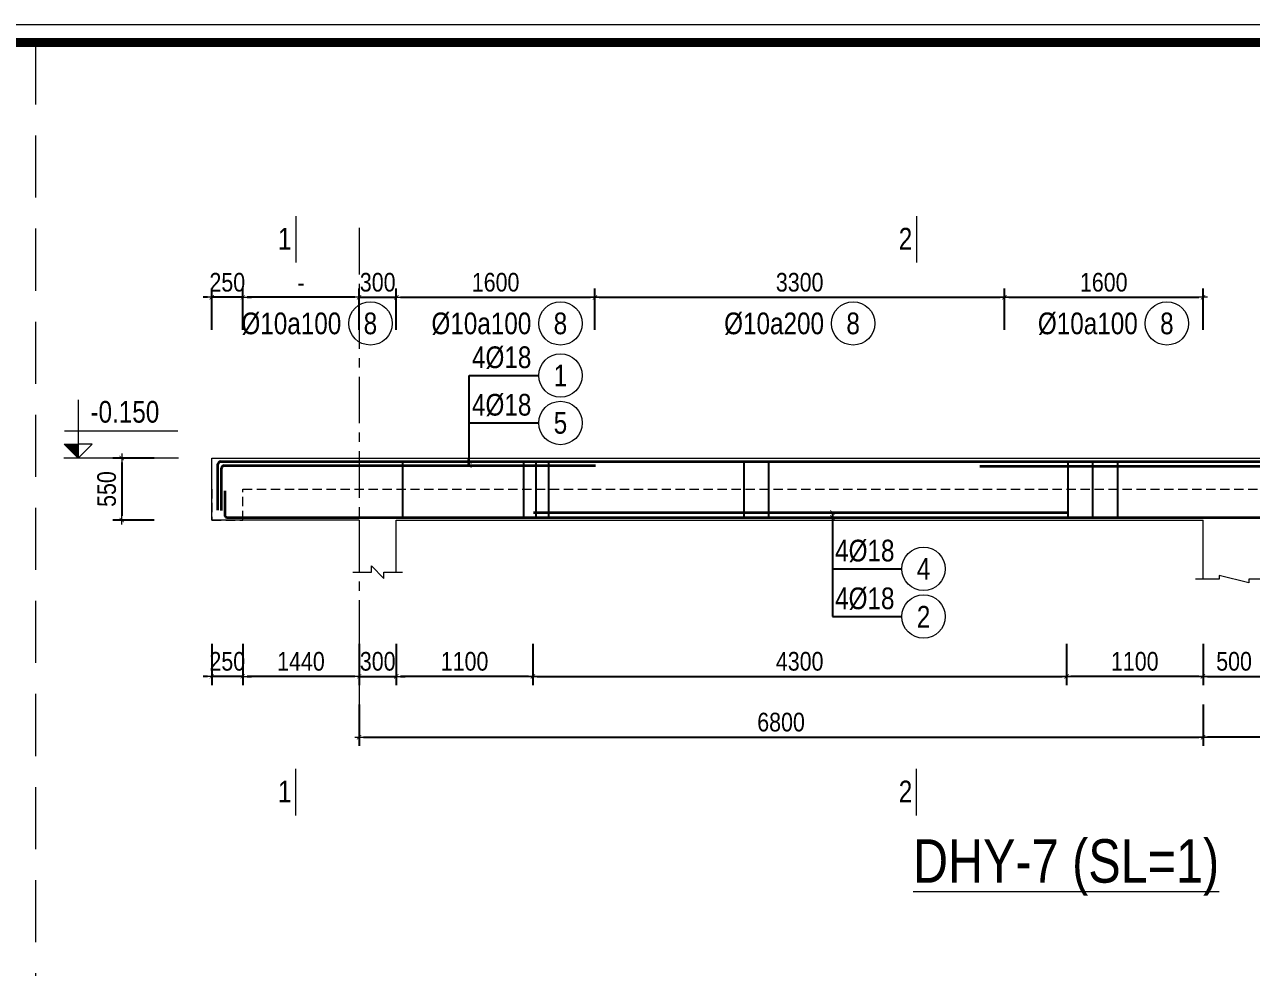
# Model space of a CAD drawing. Header units: millimetres. Extents: x 397144 to 10081729, y 99180 to 1327802.
# Drawn here: x 4993426 to 5003312, y 713891 to 721490 of the extents above; entities that cross this region are included whole.
import ezdxf
from ezdxf.enums import TextEntityAlignment as Align

# ---------------------------------------------------------------- set-up
doc = ezdxf.new("R2010")
doc.units = ezdxf.units.MM
doc.header["$PDSIZE"] = -10
doc.linetypes.add('CENTER', pattern=[2, 1.25, -0.25, 0.25, -0.25])
doc.linetypes.add('HIDDEN', pattern=[0.375, 0.25, -0.125])
doc.layers.get('0').update_dxf_attribs({"linetype": 'CONTINUOUS'})
doc.layers.get('Defpoints').update_dxf_attribs({"color": 12, "linetype": 'CONTINUOUS'})
for name, color, linetype, lineweight in [('DBAO', 3, 'CONTINUOUS', 13), ('kata_dim', 8, 'CONTINUOUS', 13), ('kata_grid', 8, 'CENTER', 13), ('kata_net khuat', 9, 'HIDDEN', 5), ('kata_net manh', 8, 'CONTINUOUS', 5), ('kata_net thay', 4, 'CONTINUOUS', 20), ('kata_text', 7, 'CONTINUOUS', 20), ('kata_thep chu', 1, 'CONTINUOUS', 35), ('kata_thep dai', 220, 'CONTINUOUS', 25)]:
    doc.layers.add(name, color=color, linetype=linetype, lineweight=lineweight)
doc.styles.add('kata_text', font='arial.ttf', dxfattribs={"width": 0.8})
doc.styles.add('Star-HelCon', font='VHELVCN_0.TTF')
doc.dimstyles.new('kata_dim_70', dxfattribs={"dimscale": 70, "dimtxt": 2.15, "dimasz": 0.5, "dimexe": 1, "dimexo": 2, "dimtad": 1, "dimdec": 0, "dimrnd": 5, "dimzin": 0, "dimdsep": 46, "dimtxsty": 'Star-HelCon', "dimblk": 'kata_block_ArchTick', "dimcen": 0.09, "dimdle": 1.2, "dimclrd": 8, "dimclre": 8, "dimclrt": 3, "dimadec": 0, "dimazin": 0, "dimtfac": 1, "dimtdec": 0, "dimtix": 1, "dimtmove": 2, "dimatfit": 3, "dimfxl": 3.75, "dimfxlon": 1, "dimtolj": 1, "dimtzin": 0, "dimarcsym": 0})

# ---------------------------------------------------------------- blocks, each defined once
blk = doc.blocks.new('CHG_XX_Khung ten')
blk.add_lwpolyline([(15, 579), (826, 579), (826, 15), (15, 15)], close=True)
at = {"color": 4, "linetype": 'Continuous', "const_width": 1}
blk.add_lwpolyline([(17, 577), (824, 577), (824, 17), (17, 17)], close=True, dxfattribs=at)
blk = doc.blocks.new('kata_block_TD')
at = {"color": 6, "linetype": 'ByBlock', "lineweight": -2, "style": 'kata_text', "width": 0.8}
blk.add_attdef('SECTDET2', text='', height=5, dxfattribs=at).set_placement((0, 7.97), align=Align.CENTER)
at = {"color": 0, "linetype": 'ByBlock', "lineweight": -2, "style": 'kata_text', "width": 0.8}
blk.add_attdef('SECTDET1', text='', height=5, dxfattribs=at).set_placement((0, 1.47), align=Align.CENTER)
at = {"color": 3, "lineweight": 25, "style": 'kata_text', "width": 0.8}
blk.add_attdef('SSCALE', text='', height=2.5, dxfattribs=at).set_placement((0, -4), align=Align.CENTER)
blk = doc.blocks.new('kata_block_ArchTick')
at = {"color": 8}
blk.add_line((1, 0), (-1, 0), dxfattribs=at)
at = {"color": 8, "const_width": 0.15}
blk.add_lwpolyline([(-0.5, -0.5), (0.5, 0.5)], dxfattribs=at)
blk = doc.blocks.new('*D645')
at = {"layer": 'Defpoints', "color": 0, "transparency": 16777216}
for p in [(4996421.3, 719291.9), (4996121.3, 717996.9), (4996421.3, 717996.9)]:
    blk.add_point(p, dxfattribs=at)
at = {"layer": 'kata_dim', "color": 8, "lineweight": -2, "transparency": 16777216}
for p, q in [((4996121.3, 719029.4), (4996121.3, 719361.9)), ((4996421.3, 719029.4), (4996421.3, 719361.9)), ((4996086.3, 719291.9), (4996051.3, 719291.9)), ((4996121.3, 719291.9), (4996421.3, 719291.9)), ((4996456.3, 719291.9), (4996491.3, 719291.9))]:
    blk.add_line(p, q, dxfattribs=at)
at = {"layer": 'kata_dim', "color": 8, "lineweight": -2, "transparency": 16777216, "xscale": 35, "yscale": 35, "zscale": 35}
blk.add_blockref('kata_block_ArchTick', (4996121.3, 719291.9), dxfattribs=at)
at = {"layer": 'kata_dim', "color": 8, "lineweight": -2, "transparency": 16777216, "xscale": 35, "yscale": 35, "zscale": 35, "rotation": 180}
blk.add_blockref('kata_block_ArchTick', (4996421.3, 719291.9), dxfattribs=at)
at = {"layer": 'kata_dim', "color": 3, "transparency": 16777216, "insert": (4996271.3, 719412.5), "char_height": 150.5, "attachment_point": 5, "style": 'Star-HelCon'}
blk.add_mtext('\\A1;300', dxfattribs=at)
blk = doc.blocks.new('*D646')
at = {"layer": 'Defpoints', "color": 0, "transparency": 16777216}
for p in [(4998021.3, 719291.9), (4996421.3, 717996.9), (4998021.3, 717996.9)]:
    blk.add_point(p, dxfattribs=at)
at = {"layer": 'kata_dim', "color": 8, "lineweight": -2, "transparency": 16777216}
for p, q in [((4996421.3, 719029.4), (4996421.3, 719361.9)), ((4998021.3, 719029.4), (4998021.3, 719361.9)), ((4996456.3, 719291.9), (4997986.3, 719291.9))]:
    blk.add_line(p, q, dxfattribs=at)
at = {"layer": 'kata_dim', "color": 8, "lineweight": -2, "transparency": 16777216, "xscale": 35, "yscale": 35, "zscale": 35, "rotation": 180}
blk.add_blockref('kata_block_ArchTick', (4996421.3, 719291.9), dxfattribs=at)
at = {"layer": 'kata_dim', "color": 8, "lineweight": -2, "transparency": 16777216, "xscale": 35, "yscale": 35, "zscale": 35}
blk.add_blockref('kata_block_ArchTick', (4998021.3, 719291.9), dxfattribs=at)
at = {"layer": 'kata_dim', "color": 3, "transparency": 16777216, "insert": (4997221.3, 719412.5), "char_height": 150.5, "attachment_point": 5, "style": 'Star-HelCon'}
blk.add_mtext('\\A1;1600', dxfattribs=at)
blk = doc.blocks.new('*D647')
at = {"layer": 'Defpoints', "color": 0, "transparency": 16777216}
for p in [(5001321.3, 719291.9), (4998021.3, 717996.9), (5001321.3, 717996.9)]:
    blk.add_point(p, dxfattribs=at)
at = {"layer": 'kata_dim', "color": 8, "lineweight": -2, "transparency": 16777216}
for p, q in [((4998021.3, 719029.4), (4998021.3, 719361.9)), ((5001321.3, 719029.4), (5001321.3, 719361.9)), ((4998056.3, 719291.9), (5001286.3, 719291.9))]:
    blk.add_line(p, q, dxfattribs=at)
at = {"layer": 'kata_dim', "color": 8, "lineweight": -2, "transparency": 16777216, "xscale": 35, "yscale": 35, "zscale": 35, "rotation": 180}
blk.add_blockref('kata_block_ArchTick', (4998021.3, 719291.9), dxfattribs=at)
at = {"layer": 'kata_dim', "color": 8, "lineweight": -2, "transparency": 16777216, "xscale": 35, "yscale": 35, "zscale": 35}
blk.add_blockref('kata_block_ArchTick', (5001321.3, 719291.9), dxfattribs=at)
at = {"layer": 'kata_dim', "color": 3, "transparency": 16777216, "insert": (4999671.3, 719412.5), "char_height": 150.5, "attachment_point": 5, "style": 'Star-HelCon'}
blk.add_mtext('\\A1;3300', dxfattribs=at)
blk = doc.blocks.new('*D648')
at = {"layer": 'Defpoints', "color": 0, "transparency": 16777216}
for p in [(5002921.3, 719291.9), (5001321.3, 717996.9), (5002921.3, 717996.9)]:
    blk.add_point(p, dxfattribs=at)
at = {"layer": 'kata_dim', "color": 8, "lineweight": -2, "transparency": 16777216}
for p, q in [((5001321.3, 719029.4), (5001321.3, 719361.9)), ((5002921.3, 719029.4), (5002921.3, 719361.9)), ((5001356.3, 719291.9), (5002886.3, 719291.9))]:
    blk.add_line(p, q, dxfattribs=at)
at = {"layer": 'kata_dim', "color": 8, "lineweight": -2, "transparency": 16777216, "xscale": 35, "yscale": 35, "zscale": 35, "rotation": 180}
blk.add_blockref('kata_block_ArchTick', (5001321.3, 719291.9), dxfattribs=at)
at = {"layer": 'kata_dim', "color": 8, "lineweight": -2, "transparency": 16777216, "xscale": 35, "yscale": 35, "zscale": 35}
blk.add_blockref('kata_block_ArchTick', (5002921.3, 719291.9), dxfattribs=at)
at = {"layer": 'kata_dim', "color": 3, "transparency": 16777216, "insert": (5002121.3, 719412.5), "char_height": 150.5, "attachment_point": 5, "style": 'Star-HelCon'}
blk.add_mtext('\\A1;1600', dxfattribs=at)
blk = doc.blocks.new('*D649')
at = {"layer": 'Defpoints', "color": 0, "transparency": 16777216}
for p in [(4995188.3, 717996.9), (4994208.3, 717496.9), (4995188.3, 717496.9)]:
    blk.add_point(p, dxfattribs=at)
at = {"layer": 'kata_dim', "color": 8, "lineweight": -2, "transparency": 16777216}
for p, q in [((4994470.8, 717996.9), (4994138.3, 717996.9)), ((4994208.3, 717961.9), (4994208.3, 717531.9)), ((4994470.8, 717496.9), (4994138.3, 717496.9))]:
    blk.add_line(p, q, dxfattribs=at)
at = {"layer": 'kata_dim', "color": 8, "lineweight": -2, "transparency": 16777216, "xscale": 35, "yscale": 35, "zscale": 35}
for p, rotation in [((4994208.3, 717996.9), 90), ((4994208.3, 717496.9), 270)]:
    blk.add_blockref('kata_block_ArchTick', p, dxfattribs=dict(at, rotation=rotation))
at = {"layer": 'kata_dim', "color": 3, "transparency": 16777216, "insert": (4994087.7, 717746.9), "char_height": 150.5, "attachment_point": 5, "rotation": 90, "style": 'Star-HelCon'}
blk.add_mtext('\\A1;550', dxfattribs=at)
blk = doc.blocks.new('kata_block_CT')
blk.add_hatch(color=256).paths.add_polyline_path([(0, 1.6), (-1.61, 1.6), (0, 0)])
at = {"ltscale": 50}
h = blk.add_hatch(dxfattribs=at)
h.set_pattern_fill('ANSI31', color=8, scale=1.406, style=0)
h.paths.add_polyline_path([(0, 1.6), (0, 0), (1.61, 1.6)])
at = {"color": 8, "ltscale": 50}
for p, q in [((-1.59, 3.14), (11.47, 3.14)), ((11.56, 0), (-1.64, 0))]:
    blk.add_line(p, q, dxfattribs=at)
for points in [[(0, 6.69), (0, 0)], [(0, 0), (-1.61, 1.6), (0, 1.6)], [(0, 0), (1.61, 1.6), (0, 1.6)]]:
    blk.add_lwpolyline(points, dxfattribs=at)
at = {"color": 3, "style": 'kata_text', "width": 0.8}
blk.add_attdef('CT', (1.41, 4.07), '', height=2.5, dxfattribs=at)
blk = doc.blocks.new('*D650')
at = {"layer": 'Defpoints', "color": 0, "transparency": 16777216}
for p in [(4996121.3, 717076.9), (5002921.3, 716236.9), (5002921.3, 715746.9)]:
    blk.add_point(p, dxfattribs=at)
at = {"layer": 'kata_dim', "color": 8, "lineweight": -2, "transparency": 16777216}
for p, q in [((4996121.3, 716009.4), (4996121.3, 715676.9)), ((5002921.3, 716009.4), (5002921.3, 715676.9)), ((4996156.3, 715746.9), (5002886.3, 715746.9))]:
    blk.add_line(p, q, dxfattribs=at)
at = {"layer": 'kata_dim', "color": 8, "lineweight": -2, "transparency": 16777216, "xscale": 35, "yscale": 35, "zscale": 35, "rotation": 180}
blk.add_blockref('kata_block_ArchTick', (4996121.3, 715746.9), dxfattribs=at)
at = {"layer": 'kata_dim', "color": 8, "lineweight": -2, "transparency": 16777216, "xscale": 35, "yscale": 35, "zscale": 35}
blk.add_blockref('kata_block_ArchTick', (5002921.3, 715746.9), dxfattribs=at)
at = {"layer": 'kata_dim', "color": 3, "transparency": 16777216, "insert": (4999521.3, 715867.5), "char_height": 150.5, "attachment_point": 5, "style": 'Star-HelCon'}
blk.add_mtext('\\A1;6800', dxfattribs=at)
blk = doc.blocks.new('*D651')
at = {"layer": 'Defpoints', "color": 0, "transparency": 16777216}
for p in [(4996121.3, 717496.9), (4996421.3, 717496.9), (4996421.3, 716236.9)]:
    blk.add_point(p, dxfattribs=at)
at = {"layer": 'kata_dim', "color": 8, "lineweight": -2, "transparency": 16777216}
for p, q in [((4996121.3, 716499.4), (4996121.3, 716166.9)), ((4996421.3, 716499.4), (4996421.3, 716166.9)), ((4996086.3, 716236.9), (4996051.3, 716236.9)), ((4996121.3, 716236.9), (4996421.3, 716236.9)), ((4996456.3, 716236.9), (4996491.3, 716236.9))]:
    blk.add_line(p, q, dxfattribs=at)
at = {"layer": 'kata_dim', "color": 8, "lineweight": -2, "transparency": 16777216, "xscale": 35, "yscale": 35, "zscale": 35}
blk.add_blockref('kata_block_ArchTick', (4996121.3, 716236.9), dxfattribs=at)
at = {"layer": 'kata_dim', "color": 8, "lineweight": -2, "transparency": 16777216, "xscale": 35, "yscale": 35, "zscale": 35, "rotation": 180}
blk.add_blockref('kata_block_ArchTick', (4996421.3, 716236.9), dxfattribs=at)
at = {"layer": 'kata_dim', "color": 3, "transparency": 16777216, "insert": (4996271.3, 716357.5), "char_height": 150.5, "attachment_point": 5, "style": 'Star-HelCon'}
blk.add_mtext('\\A1;300', dxfattribs=at)
blk = doc.blocks.new('*D652')
at = {"layer": 'Defpoints', "color": 0, "transparency": 16777216}
for p in [(4996421.3, 717496.9), (4997521.3, 717496.9), (4996421.3, 716236.9)]:
    blk.add_point(p, dxfattribs=at)
at = {"layer": 'kata_dim', "color": 8, "lineweight": -2, "transparency": 16777216}
for p, q in [((4996421.3, 716499.4), (4996421.3, 716166.9)), ((4997521.3, 716499.4), (4997521.3, 716166.9)), ((4997486.3, 716236.9), (4996456.3, 716236.9))]:
    blk.add_line(p, q, dxfattribs=at)
at = {"layer": 'kata_dim', "color": 8, "lineweight": -2, "transparency": 16777216, "xscale": 35, "yscale": 35, "zscale": 35, "rotation": 180}
blk.add_blockref('kata_block_ArchTick', (4996421.3, 716236.9), dxfattribs=at)
at = {"layer": 'kata_dim', "color": 8, "lineweight": -2, "transparency": 16777216, "xscale": 35, "yscale": 35, "zscale": 35}
blk.add_blockref('kata_block_ArchTick', (4997521.3, 716236.9), dxfattribs=at)
at = {"layer": 'kata_dim', "color": 3, "transparency": 16777216, "insert": (4996971.3, 716357.5), "char_height": 150.5, "attachment_point": 5, "style": 'Star-HelCon'}
blk.add_mtext('\\A1;1100', dxfattribs=at)
blk = doc.blocks.new('*D653')
at = {"layer": 'Defpoints', "color": 0, "transparency": 16777216}
for p in [(4997521.3, 717496.9), (5001821.3, 716499.4), (5001821.3, 716236.9)]:
    blk.add_point(p, dxfattribs=at)
at = {"layer": 'kata_dim', "color": 8, "lineweight": -2, "transparency": 16777216}
for p, q in [((4997521.3, 716499.4), (4997521.3, 716166.9)), ((5001821.3, 716359.4), (5001821.3, 716166.9)), ((4997556.3, 716236.9), (5001786.3, 716236.9))]:
    blk.add_line(p, q, dxfattribs=at)
at = {"layer": 'kata_dim', "color": 8, "lineweight": -2, "transparency": 16777216, "xscale": 35, "yscale": 35, "zscale": 35, "rotation": 180}
blk.add_blockref('kata_block_ArchTick', (4997521.3, 716236.9), dxfattribs=at)
at = {"layer": 'kata_dim', "color": 8, "lineweight": -2, "transparency": 16777216, "xscale": 35, "yscale": 35, "zscale": 35}
blk.add_blockref('kata_block_ArchTick', (5001821.3, 716236.9), dxfattribs=at)
at = {"layer": 'kata_dim', "color": 3, "transparency": 16777216, "insert": (4999671.3, 716357.5), "char_height": 150.5, "attachment_point": 5, "style": 'Star-HelCon'}
blk.add_mtext('\\A1;4300', dxfattribs=at)
blk = doc.blocks.new('*U11')
blk.add_circle((2.5, 0), 2.5)
at = {"layer": 'kata_text', "color": 3, "style": 'kata_text', "width": 0.8}
blk.add_attdef('DK2', text='', height=2.5, dxfattribs=at).set_placement((-0.85, 0.85), align=Align.RIGHT)
at = {"layer": 'kata_text', "color": 7, "style": 'kata_text', "width": 0.8}
blk.add_attdef('SH3', text='', height=2.5, dxfattribs=at).set_placement((2.5, 0), align=Align.MIDDLE)
blk = doc.blocks.new('*U14')
blk.add_circle((2.5, 0), 2.5)
at = {"layer": 'kata_text', "color": 3, "style": 'kata_text', "width": 0.8}
blk.add_attdef('DKKC2', text='', height=2.5, dxfattribs=at).set_placement((-0.85, -1.25), align=Align.RIGHT)
at = {"layer": 'kata_text', "color": 7, "style": 'kata_text', "width": 0.8}
blk.add_attdef('SH3', text='', height=2.5, dxfattribs=at).set_placement((2.5, 0), align=Align.MIDDLE)
blk = doc.blocks.new('kata_block_SECBAL')
at = {"color": 0, "linetype": 'ByBlock', "lineweight": -2}
blk.add_line((0, 4.36), (0, -1), dxfattribs=at)
at = {"color": 0, "linetype": 'ByBlock', "lineweight": -2, "style": 'kata_text', "width": 0.8}
blk.add_attdef('DETAIL', text='', height=2.5, dxfattribs=at).set_placement((-0.5, 1.75), align=Align.MIDDLE_RIGHT)
blk = doc.blocks.new('*U15')
at = {"color": 0, "linetype": 'ByBlock', "lineweight": -2}
blk.add_line((0, -1), (0, 4.36), dxfattribs=at)
at = {"color": 0, "linetype": 'ByBlock', "lineweight": -2, "style": 'kata_text', "width": 0.8}
blk.add_attdef('DETAIL', text='', height=2.5, dxfattribs=at).set_placement((-0.5, 1.75), align=Align.MIDDLE_RIGHT)
blk = doc.blocks.new('*D668')
at = {"layer": 'Defpoints', "color": 0, "ltscale": 0.8, "transparency": 16777216}
for p in [(5002921.3, 717496.9), (5007271.3, 716236.9), (5002921.3, 715746.9)]:
    blk.add_point(p, dxfattribs=at)
at = {"layer": 'kata_dim', "color": 8, "lineweight": -2, "ltscale": 0.8, "transparency": 16777216}
for p, q in [((5002921.3, 716009.4), (5002921.3, 715676.9)), ((5007271.3, 716009.4), (5007271.3, 715676.9)), ((5007236.3, 715746.9), (5002956.3, 715746.9))]:
    blk.add_line(p, q, dxfattribs=at)
at = {"layer": 'kata_dim', "color": 8, "lineweight": -2, "ltscale": 0.8, "transparency": 16777216, "xscale": 35, "yscale": 35, "zscale": 35, "rotation": 180}
blk.add_blockref('kata_block_ArchTick', (5002921.3, 715746.9), dxfattribs=at)
at = {"layer": 'kata_dim', "color": 8, "lineweight": -2, "ltscale": 0.8, "transparency": 16777216, "xscale": 35, "yscale": 35, "zscale": 35}
blk.add_blockref('kata_block_ArchTick', (5007271.3, 715746.9), dxfattribs=at)
at = {"layer": 'kata_dim', "color": 3, "ltscale": 0.8, "transparency": 16777216, "insert": (5005096.3, 715867.5), "char_height": 150.5, "attachment_point": 5, "style": 'Star-HelCon'}
blk.add_mtext('\\A1;4350', dxfattribs=at)
blk = doc.blocks.new('*D657')
at = {"layer": 'Defpoints', "color": 0, "ltscale": 0.8, "transparency": 16777216}
for p in [(4995184.4, 719291.9), (4996121.3, 717996.9), (4995184.4, 717746.9)]:
    blk.add_point(p, dxfattribs=at)
at = {"layer": 'kata_net thay', "color": 8, "lineweight": -2, "ltscale": 0.8, "transparency": 16777216}
for p, q in [((4995184.4, 719029.4), (4995184.4, 719361.9)), ((4996121.3, 719029.4), (4996121.3, 719361.9)), ((4996086.3, 719291.9), (4995219.4, 719291.9))]:
    blk.add_line(p, q, dxfattribs=at)
at = {"layer": 'kata_net thay', "color": 8, "lineweight": -2, "ltscale": 0.8, "transparency": 16777216, "xscale": 35, "yscale": 35, "zscale": 35, "rotation": 180}
blk.add_blockref('kata_block_ArchTick', (4995184.4, 719291.9), dxfattribs=at)
at = {"layer": 'kata_net thay', "color": 8, "lineweight": -2, "ltscale": 0.8, "transparency": 16777216, "xscale": 35, "yscale": 35, "zscale": 35}
blk.add_blockref('kata_block_ArchTick', (4996121.3, 719291.9), dxfattribs=at)
at = {"layer": 'kata_net thay', "color": 3, "ltscale": 0.8, "transparency": 16777216, "insert": (4995652.9, 719410.9), "char_height": 150.5, "attachment_point": 5, "style": 'Star-HelCon'}
blk.add_mtext('\\A1;-', dxfattribs=at)
blk = doc.blocks.new('*D669')
at = {"layer": 'Defpoints', "color": 0, "ltscale": 0.8, "transparency": 16777216}
for p in [(4994934.4, 719291.9), (4994934.4, 717996.9), (4995184.4, 717746.9)]:
    blk.add_point(p, dxfattribs=at)
at = {"layer": 'kata_net thay', "color": 8, "lineweight": -2, "ltscale": 0.8, "transparency": 16777216}
for p, q in [((4994934.4, 719029.4), (4994934.4, 719361.9)), ((4995184.4, 719029.4), (4995184.4, 719361.9)), ((4994899.4, 719291.9), (4994864.4, 719291.9)), ((4995184.4, 719291.9), (4994934.4, 719291.9)), ((4995219.4, 719291.9), (4995254.4, 719291.9))]:
    blk.add_line(p, q, dxfattribs=at)
at = {"layer": 'kata_net thay', "color": 8, "lineweight": -2, "ltscale": 0.8, "transparency": 16777216, "xscale": 35, "yscale": 35, "zscale": 35}
blk.add_blockref('kata_block_ArchTick', (4994934.4, 719291.9), dxfattribs=at)
at = {"layer": 'kata_net thay', "color": 8, "lineweight": -2, "ltscale": 0.8, "transparency": 16777216, "xscale": 35, "yscale": 35, "zscale": 35, "rotation": 180}
blk.add_blockref('kata_block_ArchTick', (4995184.4, 719291.9), dxfattribs=at)
at = {"layer": 'kata_net thay', "color": 3, "ltscale": 0.8, "transparency": 16777216, "insert": (4995059.4, 719412.5), "char_height": 150.5, "attachment_point": 5, "style": 'Star-HelCon'}
blk.add_mtext('\\A1;250', dxfattribs=at)
blk = doc.blocks.new('*D670')
at = {"layer": 'Defpoints', "color": 0, "ltscale": 0.8, "transparency": 16777216}
for p in [(4995184.4, 717496.9), (4996121.3, 717496.9), (4995184.4, 716236.9)]:
    blk.add_point(p, dxfattribs=at)
at = {"layer": 'kata_net thay', "color": 8, "lineweight": -2, "ltscale": 0.8, "transparency": 16777216}
for p, q in [((4995184.4, 716499.4), (4995184.4, 716166.9)), ((4996121.3, 716499.4), (4996121.3, 716166.9)), ((4996086.3, 716236.9), (4995219.4, 716236.9))]:
    blk.add_line(p, q, dxfattribs=at)
at = {"layer": 'kata_net thay', "color": 8, "lineweight": -2, "ltscale": 0.8, "transparency": 16777216, "xscale": 35, "yscale": 35, "zscale": 35, "rotation": 180}
blk.add_blockref('kata_block_ArchTick', (4995184.4, 716236.9), dxfattribs=at)
at = {"layer": 'kata_net thay', "color": 8, "lineweight": -2, "ltscale": 0.8, "transparency": 16777216, "xscale": 35, "yscale": 35, "zscale": 35}
blk.add_blockref('kata_block_ArchTick', (4996121.3, 716236.9), dxfattribs=at)
at = {"layer": 'kata_net thay', "color": 3, "ltscale": 0.8, "transparency": 16777216, "insert": (4995652.9, 716357.5), "char_height": 150.5, "attachment_point": 5, "style": 'Star-HelCon'}
blk.add_mtext('\\A1;1440', dxfattribs=at)
blk = doc.blocks.new('*D671')
at = {"layer": 'Defpoints', "color": 0, "ltscale": 0.8, "transparency": 16777216}
for p in [(4994934.4, 717496.9), (4995184.4, 717496.9), (4994934.4, 716236.9)]:
    blk.add_point(p, dxfattribs=at)
at = {"layer": 'kata_net thay', "color": 8, "lineweight": -2, "ltscale": 0.8, "transparency": 16777216}
for p, q in [((4994934.4, 716499.4), (4994934.4, 716166.9)), ((4995184.4, 716499.4), (4995184.4, 716166.9)), ((4994899.4, 716236.9), (4994864.4, 716236.9)), ((4995184.4, 716236.9), (4994934.4, 716236.9)), ((4995219.4, 716236.9), (4995254.4, 716236.9))]:
    blk.add_line(p, q, dxfattribs=at)
at = {"layer": 'kata_net thay', "color": 8, "lineweight": -2, "ltscale": 0.8, "transparency": 16777216, "xscale": 35, "yscale": 35, "zscale": 35}
blk.add_blockref('kata_block_ArchTick', (4994934.4, 716236.9), dxfattribs=at)
at = {"layer": 'kata_net thay', "color": 8, "lineweight": -2, "ltscale": 0.8, "transparency": 16777216, "xscale": 35, "yscale": 35, "zscale": 35, "rotation": 180}
blk.add_blockref('kata_block_ArchTick', (4995184.4, 716236.9), dxfattribs=at)
at = {"layer": 'kata_net thay', "color": 3, "ltscale": 0.8, "transparency": 16777216, "insert": (4995059.4, 716357.5), "char_height": 150.5, "attachment_point": 5, "style": 'Star-HelCon'}
blk.add_mtext('\\A1;250', dxfattribs=at)
blk = doc.blocks.new('*D665')
at = {"layer": 'Defpoints', "color": 0, "transparency": 16777216}
for p in [(5001821.3, 717496.9), (5002921.3, 717496.9), (5001821.3, 716236.9)]:
    blk.add_point(p, dxfattribs=at)
at = {"layer": 'kata_dim', "color": 8, "lineweight": -2, "transparency": 16777216}
for p, q in [((5001821.3, 716499.4), (5001821.3, 716166.9)), ((5002921.3, 716499.4), (5002921.3, 716166.9)), ((5002886.3, 716236.9), (5001856.3, 716236.9))]:
    blk.add_line(p, q, dxfattribs=at)
at = {"layer": 'kata_dim', "color": 8, "lineweight": -2, "transparency": 16777216, "xscale": 35, "yscale": 35, "zscale": 35, "rotation": 180}
blk.add_blockref('kata_block_ArchTick', (5001821.3, 716236.9), dxfattribs=at)
at = {"layer": 'kata_dim', "color": 8, "lineweight": -2, "transparency": 16777216, "xscale": 35, "yscale": 35, "zscale": 35}
blk.add_blockref('kata_block_ArchTick', (5002921.3, 716236.9), dxfattribs=at)
at = {"layer": 'kata_dim', "color": 3, "transparency": 16777216, "insert": (5002371.3, 716357.5), "char_height": 150.5, "attachment_point": 5, "style": 'Star-HelCon'}
blk.add_mtext('\\A1;1100', dxfattribs=at)
blk = doc.blocks.new('*D667')
at = {"layer": 'Defpoints', "color": 0, "transparency": 16777216}
for p in [(5002921.3, 717496.9), (5003421.3, 717496.9), (5003421.3, 716236.9)]:
    blk.add_point(p, dxfattribs=at)
at = {"layer": 'kata_dim', "color": 8, "lineweight": -2, "transparency": 16777216}
for p, q in [((5002921.3, 716499.4), (5002921.3, 716166.9)), ((5003421.3, 716499.4), (5003421.3, 716166.9)), ((5002956.3, 716236.9), (5003386.3, 716236.9))]:
    blk.add_line(p, q, dxfattribs=at)
at = {"layer": 'kata_dim', "color": 8, "lineweight": -2, "transparency": 16777216, "xscale": 35, "yscale": 35, "zscale": 35, "rotation": 180}
blk.add_blockref('kata_block_ArchTick', (5002921.3, 716236.9), dxfattribs=at)
at = {"layer": 'kata_dim', "color": 8, "lineweight": -2, "transparency": 16777216, "xscale": 35, "yscale": 35, "zscale": 35}
blk.add_blockref('kata_block_ArchTick', (5003421.3, 716236.9), dxfattribs=at)
at = {"layer": 'kata_dim', "color": 3, "transparency": 16777216, "insert": (5003171.3, 716357.5), "char_height": 150.5, "attachment_point": 5, "style": 'Star-HelCon'}
blk.add_mtext('\\A1;500', dxfattribs=at)

msp = doc.modelspace()

# ---------------------------------------------------------------- block references
at = {"layer": 'kata_net thay', "xscale": 72.589395827735, "yscale": 72.589395827735, "zscale": 72.589395827735}
msp.add_blockref('CHG_XX_Khung ten', (4967529.05019, 679461.165), dxfattribs=at)

# ---------------------------------------------------------------- next in the draw order: linework, layer by layer
at = {"layer": 'DBAO', "ltscale": 0.8}
msp.add_line((4993514.8183, 721345.24638), (4993714.8183, 721345.24638), dxfattribs=at)
at = {"layer": 'kata_dim'}
msp.add_lwpolyline([(4996071.34449, 717076.88368), (4996221.34449, 717076.88368), (4996221.34449, 717126.88368), (4996321.34449, 717026.88368), (4996321.34449, 717076.88368), (4996471.34449, 717076.88368)], dxfattribs=at)
at = {"layer": 'kata_grid', "ltscale": 300}
msp.add_line((4996121.34449, 719851.88368), (4996121.34449, 715676.88368), dxfattribs=at)
at = {"layer": 'kata_net khuat', "ltscale": 2000}
msp.add_line((4993514.8183, 721345.24638), (4993514.8183, 705085.22171), dxfattribs=at)
at = {"layer": 'kata_net khuat', "ltscale": 300}
msp.add_line((4996121.34449, 717996.88368), (4996421.34449, 717996.88368), dxfattribs=at)
msp.add_lwpolyline([(4994934.40625, 717746.88368), (4994934.40625, 717496.88368), (4995184.40625, 717496.88368), (4995184.40625, 717746.88368), (5007021.34449, 717746.88368)], dxfattribs=at)
at = {"layer": 'kata_net thay'}
for p, q in [((4996121.34449, 717996.88368), (5007021.34449, 717996.88368)), ((5002921.34449, 717019.94427), (5002921.34449, 717496.88368))]:
    msp.add_line(p, q, dxfattribs=at)
for points in [[(4996121.34449, 717496.88368), (4994934.40625, 717496.88368), (4994934.40625, 717996.88368), (4996121.34449, 717996.88368)], [(4996121.34449, 717496.88368), (4996121.34449, 717496.88368), (4996121.34449, 717076.88368)], [(4996421.34449, 717076.88368), (4996421.34449, 717496.88368), (5002921.34449, 717496.88368)], [(5003481.34449, 717019.94427), (5003291.34449, 717019.94427), (5003291.34449, 716989.94427), (5003051.34449, 717049.94427), (5003051.34449, 717019.94427), (5002861.34449, 717019.94427)]]:
    msp.add_lwpolyline(points, dxfattribs=at)
at = {"layer": 'kata_thep chu'}
for p, q in [((4994984.40625, 717577.66511), (4994984.40625, 717947.88368)), ((4995004.40625, 717967.88368), (5008021.34449, 717967.88368)), ((4995012.4563, 717575.00036), (4995012.63462, 717915.61076)), ((4995032.63462, 717935.61076), (4998025.85614, 717935.61076)), ((4997526.38031, 717558.83553), (5001828.42053, 717558.83553))]:
    msp.add_line(p, q, dxfattribs=at)
at = {"layer": 'kata_thep chu', "flags": 128}
msp.add_lwpolyline([(5005524.31307, 717928.88368), (5005524.31307, 717928.88368, 0.414213562), (5005524.31307, 717928.88368), (5001122.54004, 717928.88368)], format="xyb", dxfattribs=at)
at = {"layer": 'kata_thep chu'}
msp.add_lwpolyline([(4995038.91367, 717733.64374), (4995038.91367, 717537.83553, 0.4142135624), (4995058.91367, 717517.83553), (5008021.34449, 717517.83553)], format="xyb", dxfattribs=at)
for centre in [(4995004.40625, 717947.88368), (4995032.63462, 717915.61076)]:
    msp.add_arc(centre, 20, 90, 179.999999973, dxfattribs=at)
at = {"layer": 'kata_thep dai', "ltscale": 52.5}
for p, q in [((4996471.34449, 717971.88368), (4996471.34449, 717521.88368)), ((4997446.34449, 717971.88368), (4997446.34449, 717521.88368)), ((4997546.34449, 717971.88368), (4997546.34449, 717521.88368)), ((4997646.34449, 717971.88368), (4997646.34449, 717521.88368)), ((4999221.34449, 717971.88368), (4999221.34449, 717521.88368)), ((4999421.34449, 717971.88368), (4999421.34449, 717521.88368)), ((5001831.89476, 717971.88368), (5001831.89476, 717521.88368)), ((5002031.89476, 717971.88368), (5002031.89476, 717521.88368)), ((5002231.89476, 717971.88368), (5002231.89476, 717521.88368))]:
    msp.add_line(p, q, dxfattribs=at)

# ---------------------------------------------------------------- next in the draw order: block references
at = {"layer": 'kata_dim', "color": 2, "xscale": 70, "yscale": 70, "zscale": 70}
for name, p, values in [('kata_block_SECBAL', (4995611.14733, 719641.88368), {'DETAIL': '1'}), ('kata_block_SECBAL', (5000613.56309, 719641.88368), {'DETAIL': '2'}), ('*U15', (4995611.14733, 715186.88368), {'DETAIL': '1'}), ('*U15', (5000613.56309, 715186.88368), {'DETAIL': '2'})]:
    msp.add_blockref(name, p, dxfattribs=at).add_auto_attribs(values)
at = {"layer": 'kata_net manh', "xscale": 70, "yscale": 70, "zscale": 70}
for name, p, values in [('*U14', (4996037.47743, 719081.88368), {'SH3': '8', 'DKKC2': '%%C10a100'}), ('*U14', (4997568.55432, 719081.88368), {'SH3': '8', 'DKKC2': '%%C10a100'}), ('*U14', (4999926.98365, 719081.88368), {'SH3': '8', 'DKKC2': '%%C10a200'}), ('*U14', (5002454.8985, 719081.88368), {'SH3': '8', 'DKKC2': '%%C10a100'}), ('*U11', (4997568.84449, 718661.88368), {'SH3': '1', 'DK2': '4%%c18'}), ('*U11', (4997568.84449, 718279.13437), {'SH3': '5', 'DK2': '4%%c18'}), ('*U11', (5000494.72876, 717103.83553), {'SH3': '4', 'DK2': '4%%c18'}), ('*U11', (5000494.72876, 716718.83553), {'SH3': '2', 'DK2': '4%%c18'})]:
    msp.add_blockref(name, p, dxfattribs=at).add_auto_attribs(values)
at = {"layer": 'kata_text', "xscale": 70, "yscale": 70, "zscale": 70}
msp.add_blockref('kata_block_CT', (4993858.25928, 717996.88368), dxfattribs=at).add_auto_attribs({'CT': '-0.150'})
at = {"layer": 'kata_text'}
ref = msp.add_blockref('kata_block_TD', (5001817.92899, 714471.4702), dxfattribs=dict(at, xscale=70, yscale=70, zscale=70))
ref.add_attrib('SECTDET1', '%%UDHY-7 (SL=1)', dxfattribs={"layer": '0', "color": 0, "linetype": 'ByBlock', "lineweight": -2, "height": 350, "style": 'kata_text', "width": 0.8}).set_placement((5001817.92899, 714574.41567), align=Align.CENTER)

# ---------------------------------------------------------------- next in the draw order: dimensions: what is measured, and where the dimension line sits
at = {"layer": 'kata_dim'}
for base, p1, p2, picture, middle in [((4996421.34449, 719291.88368), (4996121.34449, 717996.88368), (4996421.34449, 717996.88368), '*D645', (4996271.34449, 719412.48901)), ((4998021.34449, 719291.88368), (4996421.34449, 717996.88368), (4998021.34449, 717996.88368), '*D646', (4997221.34449, 719412.48901)), ((5001321.34449, 719291.88368), (4998021.34449, 717996.88368), (5001321.34449, 717996.88368), '*D647', (4999671.34449, 719412.48901)), ((5002921.34449, 719291.88368), (5001321.34449, 717996.88368), (5002921.34449, 717996.88368), '*D648', (5002121.34449, 719412.48901)), ((4996421.34449, 716236.88368), (4996121.34449, 717496.88368), (4996421.34449, 717496.88368), '*D651', (4996271.34449, 716357.48901)), ((4996421.34449, 716236.88368), (4997521.34449, 717496.88368), (4996421.34449, 717496.88368), '*D652', (4996971.34449, 716357.48901)), ((5001821.34449, 716236.88368), (4997521.34449, 717496.88368), (5001821.34449, 716499.38368), '*D653', (4999671.34449, 716357.48901)), ((5001821.34449, 716236.88368), (5002921.34449, 717496.88368), (5001821.34449, 717496.88368), '*D665', (5002371.34449, 716357.48901)), ((5003421.34449, 716236.88368), (5002921.34449, 717496.88368), (5003421.34449, 717496.88368), '*D667', (5003171.34449, 716357.48901)), ((5002921.34449, 715746.88368), (4996121.34449, 717076.88368), (5002921.34449, 716236.88368), '*D650', (4999521.34449, 715867.48901))]:
    dim = msp.add_linear_dim(base=base, p1=p1, p2=p2, dimstyle='kata_dim_70', dxfattribs=at)
    dim.commit()
    dim.dimension.update_dxf_attribs({"geometry": picture, "text_midpoint": middle})
dim = msp.add_linear_dim(base=(4994208.25928, 717496.88368), p1=(4995188.25928, 717996.88368), p2=(4995188.25928, 717496.88368), angle=270, text='550', dimstyle='kata_dim_70', dxfattribs=at)
dim.commit()
dim.dimension.update_dxf_attribs({"geometry": '*D649', "text_midpoint": (4994087.65395, 717746.88368)})
at = {"layer": 'kata_dim', "ltscale": 0.8}
dim = msp.add_linear_dim(base=(5002921.34449, 715746.88368), p1=(5007271.34449, 716236.88368), p2=(5002921.34449, 717496.88368), dimstyle='kata_dim_70', dxfattribs=at)
dim.commit()
dim.dimension.update_dxf_attribs({"geometry": '*D668', "text_midpoint": (5005096.34449, 715867.48901)})
at = {"layer": 'kata_net thay', "ltscale": 0.8}
for base, p1, p2, picture, middle in [((4994934.40625, 719291.88368), (4995184.40625, 717746.88368), (4994934.40625, 717996.88368), '*D669', (4995059.40625, 719412.48901)), ((4994934.40625, 716236.88368), (4995184.40625, 717496.88368), (4994934.40625, 717496.88368), '*D671', (4995059.40625, 716357.48901))]:
    dim = msp.add_linear_dim(base=base, p1=p1, p2=p2, dimstyle='kata_dim_70', dxfattribs=at)
    dim.commit()
    dim.dimension.update_dxf_attribs({"geometry": picture, "text_midpoint": middle})
for base, p1, p2, text, picture, middle in [((4995184.40625, 719291.88368), (4996121.34449, 717996.88368), (4995184.40625, 717746.88368), '-', '*D657', (4995652.87537, 719410.88368)), ((4995184.40625, 716236.88368), (4996121.34449, 717496.88368), (4995184.40625, 717496.88368), '1440', '*D670', (4995652.87537, 716357.48901))]:
    dim = msp.add_linear_dim(base=base, p1=p1, p2=p2, text=text, dimstyle='kata_dim_70', dxfattribs=at)
    dim.commit()
    dim.dimension.update_dxf_attribs({"geometry": picture, "text_midpoint": middle})

# ---------------------------------------------------------------- next in the draw order: leaders
at = {"layer": 'kata_net manh'}
for points in [[(4997008.84449, 717967.88368), (4997008.84449, 718661.88368), (4997568.84449, 718661.88368)], [(4997008.84449, 717935.61076), (4997008.84449, 718279.13437), (4997568.84449, 718279.13437)], [(4999934.72876, 717558.83553), (4999934.72876, 717103.83553), (5000494.72876, 717103.83553)], [(4999934.72876, 717517.83553), (4999934.72876, 716718.83553), (5000494.72876, 716718.83553)]]:
    msp.add_leader(points, dimstyle='kata_dim_70', override={"dimldrblk": 'ArchTick'}, dxfattribs=at)

doc.saveas('drawing.dxf')
